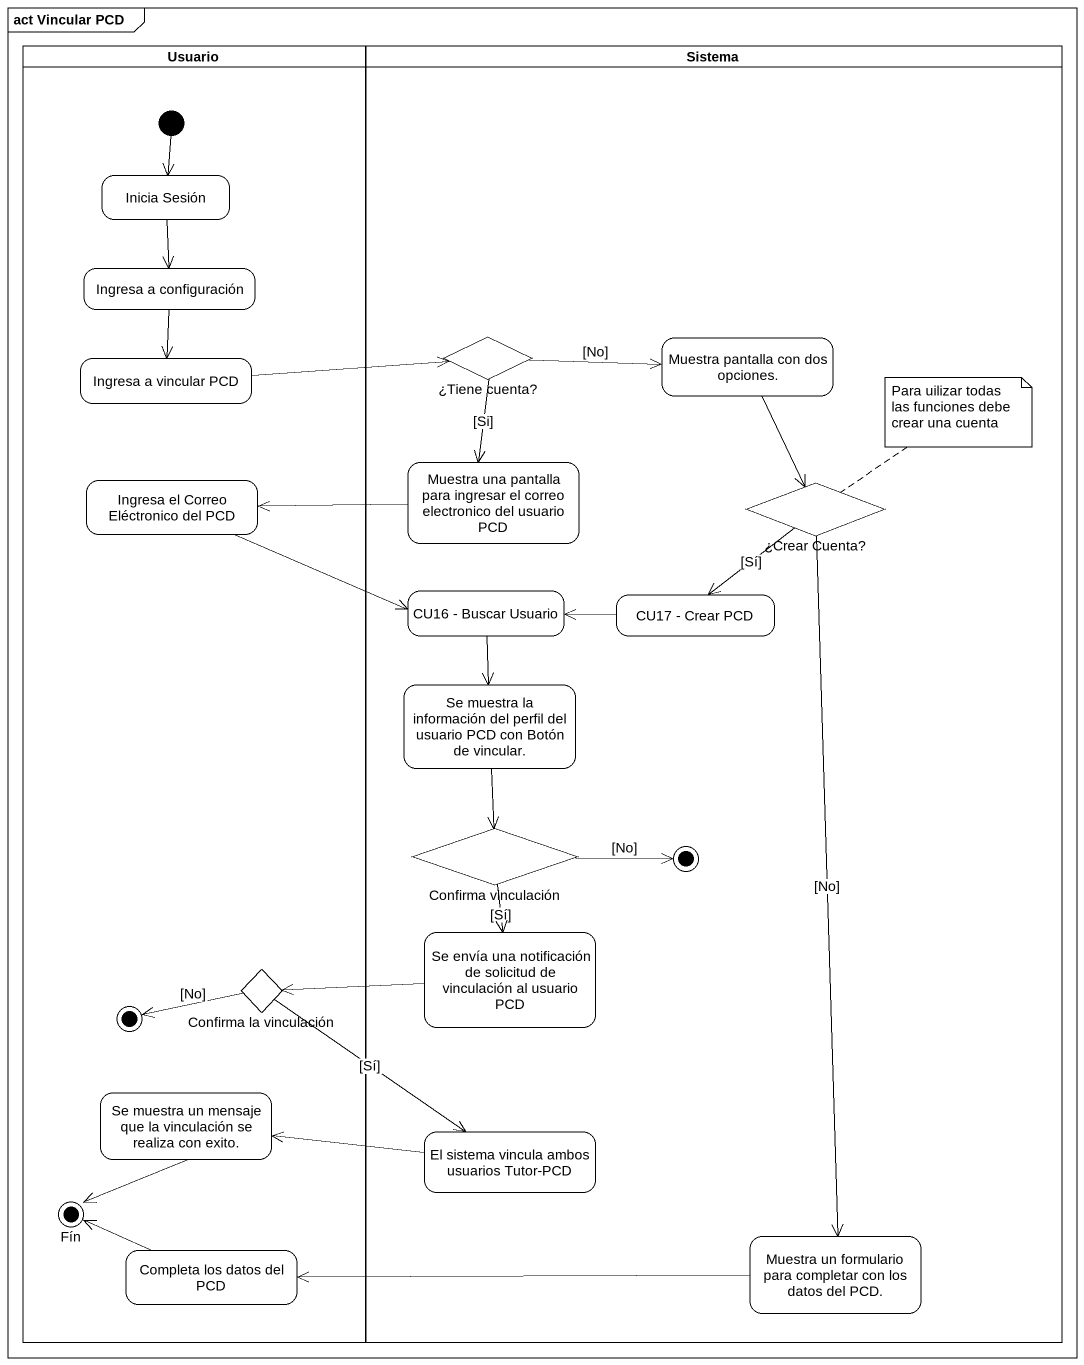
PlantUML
@startuml
mainframe act Vincular PCD
hide empty description
state Usuario <<partition>> {
  state "Inicia Sesión" as Inicia_Sesión
  state "Ingresa a configuración" as Ingresa_a_configuración
  state "Ingresa a vincular PCD" as Ingresa_a_vincular_PCD
  state "Ingresa el Correo Eléctronico del PCD" as Ingresa_el_Correo
  state "Confirma la vinculación" as Confirma_la_vinculación <<choice>>
  state final2 <<end>>
  state "Se muestra un mensaje que la vinculación se realiza con exito." as Se_muestra_un_mensaje_que
  state Fín <<end>>
  state "Completa los datos del PCD" as Completa_los_datos_del_PCD
  [*] --> Inicia_Sesión
}
state Sistema <<partition>> {
  state "¿Tiene cuenta?" as Tiene_cuenta <<choice>>
  state "Muestra pantalla con dos opciones." as Muestra_pantalla_con_dos
  state "Muestra una pantalla para ingresar el correo electronico del usuario PCD" as Muestra_una_pantalla_para
  state "¿Crear Cuenta?" as Crear_Cuenta <<choice>>
  state "CU16 - Buscar Usuario" as CU16_Buscar_Usuario
  state "CU17 - Crear PCD" as CU17_Crear_PCD
  state "Se muestra la información del perfil del usuario PCD con Botón de vincular." as Se_muestra_la_información
  state "Confirma vinculación" as Confirma_vinculación <<choice>>
  state "Se envía una notificación de solicitud de vinculación al usuario PCD" as Se_envía_una_notificación
  state "El sistema vincula ambos usuarios Tutor-PCD" as El_sistema_vincula_ambos
  state "Muestra un formulario para completar con los datos del PCD." as Muestra_un_formulario_para
  Confirma_vinculación -right-> [*] : [No]
}
Inicia_Sesión --> Ingresa_a_configuración
Ingresa_a_configuración --> Ingresa_a_vincular_PCD
Tiene_cuenta -right-> Muestra_pantalla_con_dos : [No]
Tiene_cuenta --> Muestra_una_pantalla_para : [Si]
Muestra_pantalla_con_dos --> Crear_Cuenta
Ingresa_a_vincular_PCD -right-> Tiene_cuenta
Ingresa_el_Correo -right-> CU16_Buscar_Usuario
Muestra_una_pantalla_para -left-> Ingresa_el_Correo
Crear_Cuenta --> CU17_Crear_PCD : [Sí]
Crear_Cuenta --> Muestra_un_formulario_para : [No]
CU16_Buscar_Usuario --> Se_muestra_la_información
CU17_Crear_PCD -left-> CU16_Buscar_Usuario
Se_muestra_la_información --> Confirma_vinculación
Confirma_vinculación --> Se_envía_una_notificación : [Sí]
Confirma_la_vinculación -left-> final2 : [No]
Confirma_la_vinculación --> El_sistema_vincula_ambos : [Sí]
Se_envía_una_notificación -left-> Confirma_la_vinculación
Se_muestra_un_mensaje_que --> Fín
El_sistema_vincula_ambos -left-> Se_muestra_un_mensaje_que
Completa_los_datos_del_PCD -left-> Fín
Muestra_un_formulario_para -left-> Completa_los_datos_del_PCD
note top of Crear_Cuenta : Para uilizar todas las funciones debe crear una cuenta
@enduml
